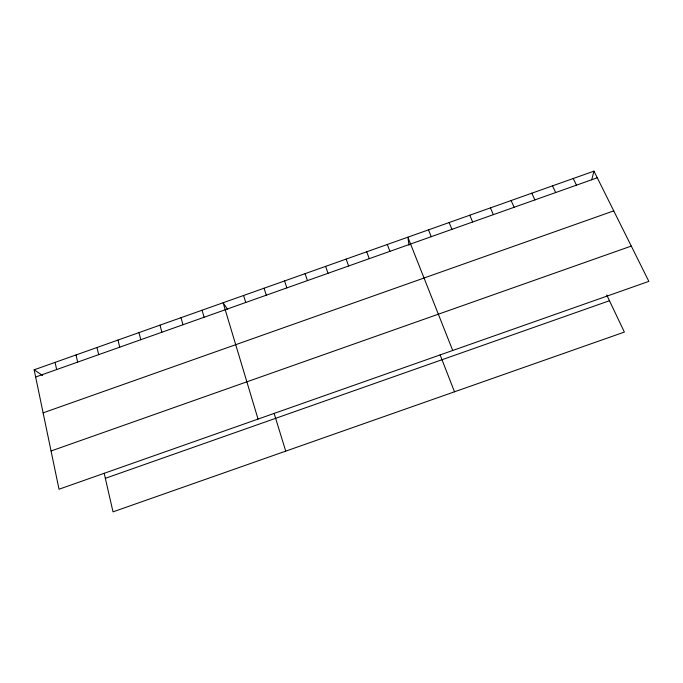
<?xml version="1.0" encoding="UTF-8"?>
<svg xmlns="http://www.w3.org/2000/svg" width="683" height="683" viewBox="0 0 683 683"><rect width="100%" height="100%" fill="white"/><g stroke="black" fill="none" stroke-linecap="round" stroke-linejoin="round"><path stroke-width="1.02" d="M591.7 179.817L593.971 171.143L34.15 369.81L59.02 489.216L648.85 281.37L593.971 171.143M35.653 377.007L597.275 177.785M43.114 412.856L613.744 210.868M51.063 450.985L631.271 246.068M105.336 478.322L609.458 300.733M34.15 369.81L42.577 375.471M227.687 309.459L223.119 302.74L258.046 419.08M573.225 178.502L576.469 185.17M606.743 295.022L624.373 332.083L113.011 511.857L104.175 473.225M552.496 185.853L555.672 192.546M531.792 193.204L534.891 199.914M511.097 200.546L514.137 207.282M490.42 207.888L493.391 214.633M469.759 215.222L472.662 221.992M449.115 222.547L451.95 229.334M428.489 229.864L431.263 236.677M452.709 350.49L407.879 237.18L408.98 245.154M440.108 354.853L454.502 391.803M387.287 244.488L389.925 251.344M366.703 251.788L369.281 258.661M346.144 259.088L348.646 265.977M325.603 266.379L328.036 273.294M305.07 273.661L307.444 280.593M284.563 280.944L286.869 287.893M264.065 288.217L266.302 295.193M243.583 295.483L245.76 302.475M274.105 413.352L285.733 451.139M202.057 310.219L204.097 317.254M181.012 317.689L182.976 324.749M159.976 325.151L161.88 332.228M138.965 332.612L140.8 339.707M117.963 340.066L119.738 347.186M96.986 347.51L98.685 354.648M76.026 354.947L77.657 362.11M55.075 362.383L56.646 369.563"/></g></svg>
